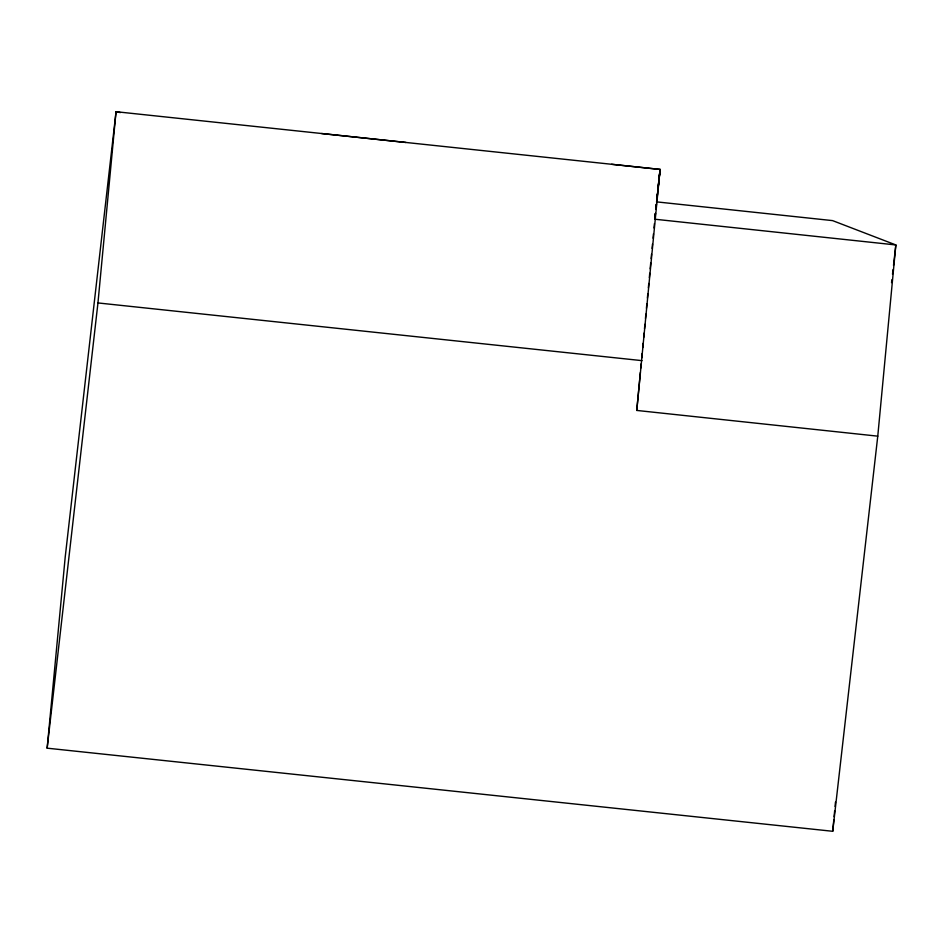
<?xml version="1.0" encoding="UTF-8"?>
<svg xmlns="http://www.w3.org/2000/svg" width="943" height="943" viewBox="0 0 943 943"><rect width="100%" height="100%" fill="white"/><g stroke="black" fill="none" stroke-linecap="round" stroke-linejoin="round"><path stroke-width="1.41" d="M47.15 748.176L65.22 556.959L116.036 111.71L660.088 169.422L636.761 410.441L877.768 436.161L832.716 831.29L47.15 748.176L97.954 302.939L116.036 111.71L120.362 112.582M636.761 410.441L640.356 372.497M640.769 368.112L641.181 363.739M641.735 357.892L642.148 353.519M642.702 347.672L643.114 343.299M643.668 337.464L644.081 333.079M644.493 328.706L644.906 324.321M645.46 318.486L645.872 314.102M646.426 308.267L646.839 303.882M647.393 298.047L647.806 293.662M648.36 287.827L648.772 283.454M649.326 277.607L649.739 273.234M650.151 268.849L650.705 263.014M651.118 258.63L651.53 254.256M652.085 248.422L652.497 244.037M653.051 238.202L653.464 233.817M654.018 227.982L654.43 223.597M654.972 217.774L655.385 213.436M655.798 209.098L656.21 204.761M832.716 831.29L833.824 819.608M834.095 816.685L834.649 810.85M835.062 806.465L835.474 802.092M877.768 436.161L895.85 244.944L832.575 220.615L656.481 201.861M893.516 265.431L895.85 244.944L654.843 219.224L655.432 213.625M655.88 209.417L656.469 203.818M656.764 201.024L660.088 169.422L611.583 164.282M654.843 219.224L655.456 213.366M655.927 208.969L656.387 204.572M656.847 200.187L657.471 194.329M657.778 191.394L660.088 169.422L657.79 190.191M656.811 198.949L657.46 193.103M891.548 282.629L891.889 279.717M892.514 274.213L893.045 269.58M321.587 133.529L405.973 142.464M97.954 302.939L642.018 360.639"/></g></svg>
